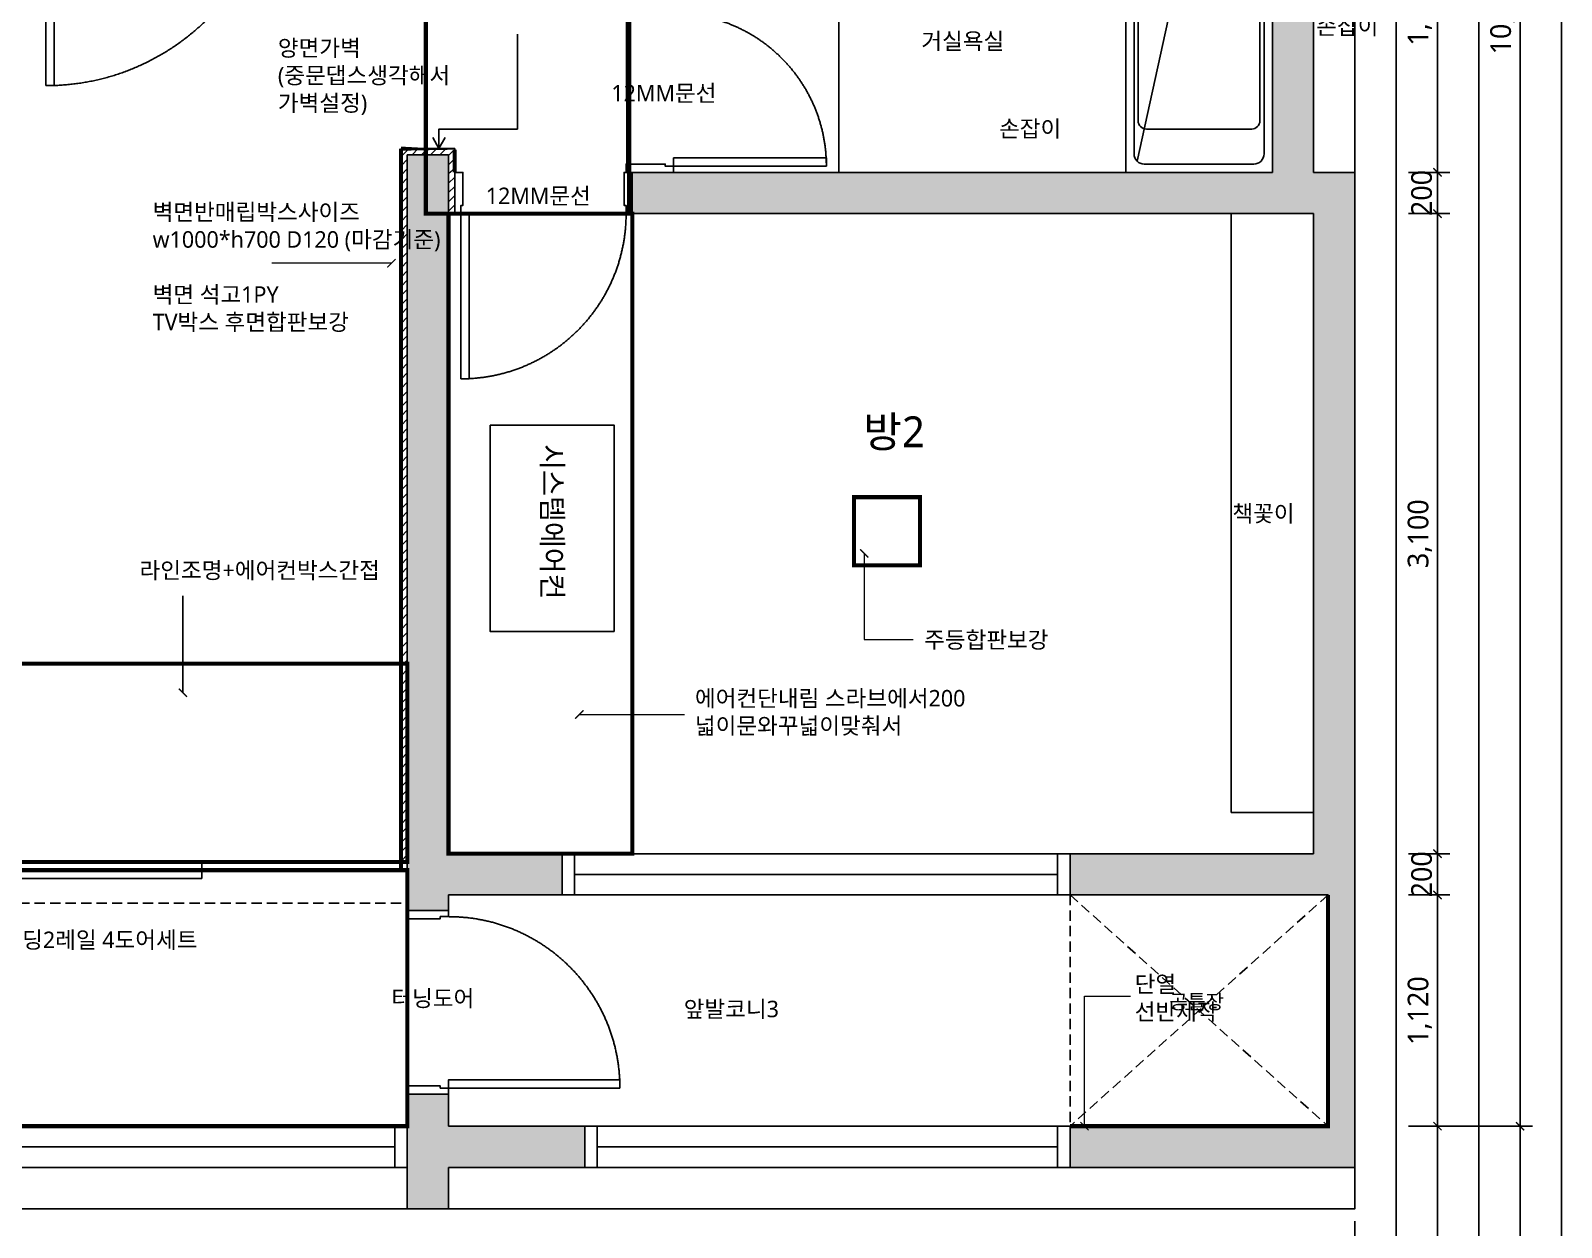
# Model space of a CAD drawing. Header units: millimetres. Extents: x 512 to 764439, y -71 to 559481.
# Drawn here: x 419102 to 426517, y 241340 to 247137 of the extents above; entities that cross this region are included whole.
import ezdxf

# ---------------------------------------------------------------- set-up
doc = ezdxf.new("R2010")
doc.units = ezdxf.units.MM
doc.header["$LTSCALE"] = 50
for name, pattern in [('CENTER2', [28.575000000000003, 19.05, -3.175, 3.175, -3.175]), ('HIDDEN', [0.375, 0.25, -0.125]), ('HIDDEN2', [0.1875, 0.125, -0.0625])]:
    doc.linetypes.add(name, pattern=pattern)
for name, color, linetype in [('#조명', 40, 'Continuous'), ('.', 8, 'Continuous'), ('DIM', 7, 'Continuous'), ('fur', 6, 'Continuous'), ('ha', 8, 'Continuous'), ('hid', 8, 'HIDDEN2'), ('red', 10, 'Continuous'), ('wall', 2, 'Continuous'), ('wall2', 3, 'Continuous'), ('win', 4, 'Continuous'), ('목공', 124, 'Continuous')]:
    doc.layers.add(name, color=color, linetype=linetype)
doc.layers.add('purge', color=190, linetype='Continuous', plot=False)
doc.layers.add('text', color=7, linetype='Continuous', lineweight=0)
doc.styles.add('N 맑은고딕', font='malgun.ttf')
doc.styles.add('맑은 고딕', font='malgun.ttf')
doc.dimstyles.new('DH IN40', dxfattribs={"dimscale": 40, "dimtxt": 2.5, "dimasz": 1, "dimexe": 1.5, "dimexo": 1.5, "dimtad": 1, "dimdec": 7, "dimlunit": 6, "dimtxsty": '맑은 고딕', "dimblk": 'ARCHTICK', "dimcen": 2.5, "dimclrd": 256, "dimclre": 256, "dimclrt": 256, "dimadec": 0, "dimazin": 0, "dimtfac": 1, "dimtdec": 7, "dimtix": 1, "dimtmove": 0, "dimatfit": 3, "dimldrblk": 'ARCHTICK', "dimfxl": 1, "dimtfillclr": 1, "dimlwd": -1, "dimlwe": -1, "dimarcsym": 0})

# ---------------------------------------------------------------- blocks, each defined once
blk = doc.blocks.new('_ArchTick')
at = {"color": 0, "linetype": 'ByBlock', "const_width": 0.15}
blk.add_lwpolyline([(-0.5, -0.5), (0.5, 0.5)], dxfattribs=at)
blk = doc.blocks.new('*D1305')
at = {"layer": 'Defpoints', "color": 0, "linetype": 'Continuous', "transparency": 16777216}
for p in [(425516.5943044015, 241430.3729582117), (411376.5943044015, 241230.3729582117), (425516.5943044015, 240630.3729582117)]:
    blk.add_point(p, dxfattribs=at)
at = {"layer": 'DIM', "transparency": 16777216}
for p, q in [((425516.5943044015, 241370.3729582117), (425516.5943044015, 240570.3729582117)), ((411376.5943044015, 241170.3729582117), (411376.5943044015, 240570.3729582117)), ((411376.5943044015, 240630.3729582117), (425516.5943044015, 240630.3729582117))]:
    blk.add_line(p, q, dxfattribs=at)
at = {"layer": 'DIM', "linetype": 'Continuous', "transparency": 16777216, "xscale": 40, "yscale": 40, "zscale": 40, "rotation": 180}
blk.add_blockref('_ArchTick', (411376.5943044015, 240630.3729582117), dxfattribs=at)
at = {"layer": 'DIM', "linetype": 'Continuous', "transparency": 16777216, "xscale": 40, "yscale": 40, "zscale": 40}
blk.add_blockref('_ArchTick', (425516.5943044015, 240630.3729582117), dxfattribs=at)
at = {"layer": 'DIM', "linetype": 'Continuous', "transparency": 16777216, "insert": (418446.5943044015, 240715.6990451682), "char_height": 100, "attachment_point": 5, "style": '맑은 고딕'}
blk.add_mtext('14,140', dxfattribs=at)
blk = doc.blocks.new('*D1241')
at = {"layer": 'Defpoints', "color": 0, "linetype": 'Continuous', "transparency": 16777216}
for p in [(425716.5943044017, 248010.3729582119), (425716.5943044017, 246450.3729582119), (425916.5943044035, 246450.3729582119)]:
    blk.add_point(p, dxfattribs=at)
at = {"layer": 'DIM', "transparency": 16777216}
for p, q in [((425776.5943044017, 248010.3729582119), (425976.5943044035, 248010.3729582119)), ((425916.5943044035, 248010.3729582119), (425916.5943044035, 246450.3729582119)), ((425776.5943044017, 246450.3729582119), (425976.5943044035, 246450.3729582119))]:
    blk.add_line(p, q, dxfattribs=at)
at = {"layer": 'DIM', "linetype": 'Continuous', "transparency": 16777216, "xscale": 40, "yscale": 40, "zscale": 40}
for p, rotation in [((425916.5943044035, 248010.3729582119), 90), ((425916.5943044035, 246450.3729582119), 270)]:
    blk.add_blockref('_ArchTick', p, dxfattribs=dict(at, rotation=rotation))
at = {"layer": 'DIM', "linetype": 'Continuous', "transparency": 16777216, "insert": (425831.2682174469, 247230.3729582118), "char_height": 100, "attachment_point": 5, "rotation": 90, "style": '맑은 고딕'}
blk.add_mtext('1,560', dxfattribs=at)
blk = doc.blocks.new('*D1242')
at = {"layer": 'Defpoints', "color": 0, "linetype": 'Continuous', "transparency": 16777216}
for p in [(425716.5943044017, 246450.3729582119), (425716.5943044017, 246250.3729582119), (425916.5943044037, 246250.3729582119)]:
    blk.add_point(p, dxfattribs=at)
at = {"layer": 'DIM', "transparency": 16777216}
for p, q in [((425776.5943044017, 246450.3729582119), (425976.5943044037, 246450.3729582119)), ((425916.5943044037, 246450.3729582119), (425916.5943044037, 246490.3729582119)), ((425916.5943044037, 246450.3729582119), (425916.5943044037, 246250.3729582119)), ((425776.5943044017, 246250.3729582119), (425976.5943044037, 246250.3729582119)), ((425916.5943044037, 246250.3729582119), (425916.5943044037, 246210.3729582119))]:
    blk.add_line(p, q, dxfattribs=at)
at = {"layer": 'DIM', "linetype": 'Continuous', "transparency": 16777216, "xscale": 40, "yscale": 40, "zscale": 40}
for p, rotation in [((425916.5943044037, 246450.3729582119), 270), ((425916.5943044037, 246250.3729582119), 90)]:
    blk.add_blockref('_ArchTick', p, dxfattribs=dict(at, rotation=rotation))
at = {"layer": 'DIM', "linetype": 'Continuous', "transparency": 16777216, "insert": (425839.9299022297, 246350.3729582118), "char_height": 100, "attachment_point": 5, "rotation": 90, "style": '맑은 고딕'}
blk.add_mtext('200', dxfattribs=at)
blk = doc.blocks.new('*D1243')
at = {"layer": 'Defpoints', "color": 0, "linetype": 'Continuous', "transparency": 16777216}
for p in [(425716.5943044017, 246250.3729582119), (425716.5943044017, 243150.3729582119), (425916.5943044039, 243150.3729582119)]:
    blk.add_point(p, dxfattribs=at)
at = {"layer": 'DIM', "transparency": 16777216}
for p, q in [((425776.5943044017, 246250.3729582119), (425976.5943044039, 246250.3729582119)), ((425916.5943044039, 246250.3729582119), (425916.5943044039, 243150.3729582119)), ((425776.5943044017, 243150.3729582119), (425976.5943044039, 243150.3729582119))]:
    blk.add_line(p, q, dxfattribs=at)
at = {"layer": 'DIM', "linetype": 'Continuous', "transparency": 16777216, "xscale": 40, "yscale": 40, "zscale": 40}
for p, rotation in [((425916.5943044039, 246250.3729582119), 90), ((425916.5943044039, 243150.3729582119), 270)]:
    blk.add_blockref('_ArchTick', p, dxfattribs=dict(at, rotation=rotation))
at = {"layer": 'DIM', "linetype": 'Continuous', "transparency": 16777216, "insert": (425831.2682174473, 244700.3729582118), "char_height": 100, "attachment_point": 5, "rotation": 90, "style": '맑은 고딕'}
blk.add_mtext('3,100', dxfattribs=at)
blk = doc.blocks.new('*D1244')
at = {"layer": 'Defpoints', "color": 0, "linetype": 'Continuous', "transparency": 16777216}
for p in [(425716.5943044017, 243150.3729582119), (425716.5943044017, 242950.3729582118), (425916.5943044042, 242950.3729582118)]:
    blk.add_point(p, dxfattribs=at)
at = {"layer": 'DIM', "transparency": 16777216}
for p, q in [((425916.5943044042, 243150.3729582119), (425916.5943044042, 243190.3729582119)), ((425776.5943044017, 243150.3729582119), (425976.5943044042, 243150.3729582119)), ((425916.5943044042, 243150.3729582119), (425916.5943044042, 242950.3729582118)), ((425776.5943044017, 242950.3729582118), (425976.5943044042, 242950.3729582118)), ((425916.5943044042, 242950.3729582118), (425916.5943044042, 242910.3729582118))]:
    blk.add_line(p, q, dxfattribs=at)
at = {"layer": 'DIM', "linetype": 'Continuous', "transparency": 16777216, "xscale": 40, "yscale": 40, "zscale": 40}
for p, rotation in [((425916.5943044042, 243150.3729582119), 270), ((425916.5943044042, 242950.3729582118), 90)]:
    blk.add_blockref('_ArchTick', p, dxfattribs=dict(at, rotation=rotation))
at = {"layer": 'DIM', "linetype": 'Continuous', "transparency": 16777216, "insert": (425839.9299022302, 243050.3729582117), "char_height": 100, "attachment_point": 5, "rotation": 90, "style": '맑은 고딕'}
blk.add_mtext('200', dxfattribs=at)
blk = doc.blocks.new('*D1245')
at = {"layer": 'Defpoints', "color": 0, "linetype": 'Continuous', "transparency": 16777216}
for p in [(425716.5943044017, 242950.3729582118), (425716.5943044017, 241830.3729582118), (425916.5943044044, 241830.3729582118)]:
    blk.add_point(p, dxfattribs=at)
at = {"layer": 'DIM', "transparency": 16777216}
for p, q in [((425776.5943044017, 242950.3729582118), (425976.5943044044, 242950.3729582118)), ((425916.5943044044, 242950.3729582118), (425916.5943044044, 241830.3729582118)), ((425776.5943044017, 241830.3729582118), (425976.5943044044, 241830.3729582118))]:
    blk.add_line(p, q, dxfattribs=at)
at = {"layer": 'DIM', "linetype": 'Continuous', "transparency": 16777216, "xscale": 40, "yscale": 40, "zscale": 40}
for p, rotation in [((425916.5943044044, 242950.3729582118), 90), ((425916.5943044044, 241830.3729582118), 270)]:
    blk.add_blockref('_ArchTick', p, dxfattribs=dict(at, rotation=rotation))
at = {"layer": 'DIM', "linetype": 'Continuous', "transparency": 16777216, "insert": (425831.2682174478, 242390.3729582116), "char_height": 100, "attachment_point": 5, "rotation": 90, "style": '맑은 고딕'}
blk.add_mtext('1,120', dxfattribs=at)
blk = doc.blocks.new('*D1248')
at = {"layer": 'Defpoints', "color": 0, "linetype": 'Continuous', "transparency": 16777216}
for p in [(425916.5943044017, 252620.3729582118), (425916.5943044017, 241830.3729582119), (426316.594304402, 241830.3729582119)]:
    blk.add_point(p, dxfattribs=at)
at = {"layer": 'DIM', "transparency": 16777216}
for p, q in [((425976.5943044017, 252620.3729582118), (426376.594304402, 252620.3729582118)), ((426316.594304402, 252620.3729582118), (426316.594304402, 241830.3729582119)), ((425976.5943044017, 241830.3729582119), (426376.594304402, 241830.3729582119))]:
    blk.add_line(p, q, dxfattribs=at)
at = {"layer": 'DIM', "linetype": 'Continuous', "transparency": 16777216, "xscale": 40, "yscale": 40, "zscale": 40}
for p, rotation in [((426316.594304402, 252620.3729582118), 90), ((426316.594304402, 241830.3729582119), 270)]:
    blk.add_blockref('_ArchTick', p, dxfattribs=dict(at, rotation=rotation))
at = {"layer": 'DIM', "linetype": 'Continuous', "transparency": 16777216, "insert": (426231.2682174454, 247225.3729582117), "char_height": 100, "attachment_point": 5, "rotation": 90, "style": '맑은 고딕'}
blk.add_mtext('10,790', dxfattribs=at)

msp = doc.modelspace()

# ---------------------------------------------------------------- hatches: boundary and pattern name
at = {"layer": 'ha', "linetype": 'Continuous', "true_color": 0x939598}
h = msp.add_hatch(color=252, dxfattribs=at)
h.dxf.hatch_style = 1
h.paths.add_polyline_path([(419116.5943044015, 252820.3729582118), (419116.5943044015, 253150.3729582118), (418886.5943044015, 253150.3729582117), (418886.5943044015, 248010.3729582118), (419116.5943044015, 248010.3729582118)])
h.paths.add_polyline_path([(417966.5943044014, 251650.3729582118), (416626.5943044014, 251650.3729582118), (416626.5943044014, 251450.3729582118), (417966.5943044015, 251450.3729582118)])
h.paths.add_polyline_path([(415726.5943044014, 251650.3729582118), (414716.5943044014, 251650.3729582118), (414716.5943044015, 250620.3729582118), (413386.5943044015, 250620.3729582118), (413386.5943044015, 252950.3729582118), (414586.5943044015, 252950.3729582118), (414586.5943044015, 253150.3729582117), (413186.5943044015, 253150.3729582117), (413186.5943044015, 249840.3729582118), (412086.5943044015, 249840.3729582118), (412086.5943044015, 248460.3729582118), (412286.5943044015, 248460.3729582118), (412286.5943044015, 249640.3729582118), (414746.5943044015, 249640.3729582118), (414746.5943044015, 248320.3729582118), (414516.5943044015, 248320.3729582118), (414516.5943044015, 248140.3729582118), (414776.5943044015, 248140.3729582118), (415616.5943044014, 248140.3729582118), (415616.5943044014, 248320.3729582118), (414916.5943044015, 248320.3729582118), (414916.5943044014, 251450.3729582118), (415726.5943044014, 251450.3729582118)])
h.paths.add_polyline_path([(414516.5943044015, 250420.3729582118), (414516.5943044015, 249840.3729582118), (413386.5943044015, 249840.3729582118), (413386.5943044015, 250420.3729582118)], flags=16)
h.paths.add_polyline_path([(414716.5943044015, 246860.3729582118), (414716.5943044015, 247220.3729582118), (414516.5943044015, 247220.3729582118), (414516.5943044015, 246860.3729582118), (413536.5943044015, 246860.3729582118), (413536.5943044015, 246660.3729582118), (414716.5943044015, 246660.3729582118)])
h.paths.add_polyline_path([(412636.5943044015, 246860.3729582118), (412286.5943044015, 246860.3729582118), (412286.5943044015, 247900.3729582118), (412086.5943044015, 247900.3729582118), (412086.5943044015, 246860.3729582118), (411176.5943044015, 246860.3729582118), (411176.5943044015, 241430.3729582117), (413566.5943044015, 241430.3729582117), (413566.5943044015, 242490.3729582118), (413146.5943044014, 242490.3729582117), (413146.5943044014, 243010.3729582118), (413646.5943044015, 243010.3729582118), (413646.5943044015, 243210.3729582118), (412926.5943044015, 243210.3729582118), (412926.5943044015, 243010.3729582117), (412926.5943044015, 241630.3729582117), (411376.5943044015, 241630.3729582117), (411376.5943044015, 243010.3729582118), (412146.5943044015, 243010.3729582118), (412146.5943044015, 243210.3729582118), (411496.5943044015, 243210.3729582118), (411496.5943044015, 246660.3729582118), (412286.5943044015, 246660.3729582118), (412636.5943044015, 246660.3729582118)])
h.paths.add_polyline_path([(415946.5943044015, 246860.3729582118), (415716.5943044015, 246860.3729582118), (415716.5943044015, 242910.3729582118), (415946.5943044015, 242910.3729582117)])
h.paths.add_polyline_path([(415946.5943044014, 241960.3729582117), (415746.5943044015, 241960.3729582117), (415746.5943044015, 241870.3729582117), (415076.5943044015, 241870.3729582117), (415076.5943044015, 241670.3729582117), (415746.5943044015, 241670.3729582117), (415746.5943044015, 241430.3729582117), (415946.5943044015, 241430.3729582117)])
h.paths.add_polyline_path([(421126.5943044015, 246535.3729582118), (420926.5943044015, 246535.3729582118), (420926.5943044015, 242875.3729582117), (421126.5943044015, 242875.3729582117), (421126.5943044015, 242950.3729582117), (421676.5943044015, 242950.3729582117), (421676.5943044015, 243150.3729582118), (421126.5943044015, 243150.3729582118)])
h.paths.add_polyline_path([(421786.5943044015, 241830.3729582117), (421126.5943044015, 241830.3729582117), (421126.5943044015, 241985.3729582117), (420926.5943044015, 241985.3729582117), (420926.5943044015, 241430.3729582117), (421126.5943044015, 241430.3729582117), (421126.5943044015, 241630.3729582117), (421786.5943044015, 241630.3729582117)])
h.paths.add_polyline_path([(425516.5943044015, 246450.3729582118), (425316.5943044015, 246450.3729582118), (425316.5943044015, 248210.3729582118), (424096.5943044015, 248210.3729582118), (424096.5943044014, 251230.3729582117), (422596.5943044015, 251230.3729582118), (422596.5943044015, 251030.3729582117), (423896.5943044014, 251030.3729582117), (423896.5943044015, 248210.3729582118), (422016.5943044014, 248210.3729582118), (422016.5943044015, 248010.3729582118), (422016.5943044015, 247250.3729582118), (422216.5943044015, 247250.3729582118), (422216.5943044015, 248010.3729582118), (425116.5943044015, 248010.3729582118), (425116.5943044015, 246450.3729582118), (424406.5943044015, 246450.3729582118), (422216.5943044015, 246450.3729582118), (422016.5943044015, 246450.3729582118), (422016.5943044015, 246250.3729582118), (425316.5943044015, 246250.3729582118), (425316.5943044015, 243150.3729582118), (424136.5943044015, 243150.3729582118), (424136.5943044015, 242950.3729582117), (425386.5943044015, 242950.3729582117), (425386.5943044015, 241830.3729582117), (424136.5943044015, 241830.3729582117), (424136.5943044015, 241630.3729582117), (425516.5943044015, 241630.3729582117)])
h.paths.add_polyline_path([(421116.5943044014, 251030.3729582117), (421246.5943044015, 251030.3729582117), (421246.5943044015, 251230.3729582118), (420566.5943044015, 251230.3729582118), (420566.5943044015, 251030.3729582117), (420916.5943044014, 251030.3729582118), (420916.5943044015, 248010.3729582118), (421116.5943044015, 248010.3729582118)])
h.paths.add_polyline_path([(422796.5943044015, 252820.3729582118), (422596.5943044015, 252820.3729582117), (422596.5943044015, 252230.3729582118), (422796.5943044015, 252230.3729582118)])

# ---------------------------------------------------------------- linework, layer by layer
at = {"layer": '#조명', "color": 2, "linetype": 'HIDDEN', "ltscale": 20, "true_color": 0xf1eb1f}
msp.add_line((415946.5943044015, 244070.3729582118), (420926.5943044015, 244070.3729582118), dxfattribs=at)
msp.add_line((415946.5943044015, 244070.3729582118), (420926.5943044015, 244070.3729582118), dxfattribs=at)
at = {"layer": '#조명', "color": 32, "linetype": 'HIDDEN', "ltscale": 20, "true_color": 0xcd6928, "const_width": 20}
for points in [[(421016.5943044015, 247980.3729582118), (422001.5943044014, 247980.3729582118), (422001.5943044014, 246250.3729582118), (421016.5943044015, 246250.3729582118)], [(422016.5943044015, 243150.3729582117), (421126.5943044018, 243150.3729582117), (421126.5943044018, 246250.3729582118), (422016.5943044015, 246250.3729582118)], [(423090, 244877.1557971014), (423410, 244877.1557971014), (423410, 244547.1557971014), (423090, 244547.1557971014)], [(415976.5943044015, 244070.3729582118), (420926.5943044014, 244070.3729582118), (420926.5943044014, 243110.3729582118), (415976.5943044015, 243110.3729582118)], [(415946.5943044014, 241830.3729582117), (420926.5943044015, 241830.3729582117), (420926.5943044015, 243070.3729582118), (415946.5943044014, 243070.3729582118)]]:
    msp.add_lwpolyline(points, close=True, dxfattribs=at)
at = {"layer": '#조명', "color": 5, "linetype": 'HIDDEN', "ltscale": 20, "const_width": 20}
for points in [[(421990.9457962806, 247980.3729582119), (421996.5943044014, 246450.3729582118)], [(420896.5943044015, 246565.3729582118), (421156.5943044014, 246565.3729582121), (421156.5943044016, 246450.3729582118)]]:
    msp.add_lwpolyline(points, dxfattribs=at)
at = {"layer": '#조명', "color": 242, "linetype": 'HIDDEN', "ltscale": 20, "true_color": 0xcd2027, "const_width": 20}
for points in [[(420896.5943044014, 246565.3729582118), (420896.5943044014, 243070.3729582118)], [(425386.5943044014, 242950.3729582117), (425386.5943044015, 241830.3729582117), (424136.5943044015, 241830.3729582117)]]:
    msp.add_lwpolyline(points, dxfattribs=at)
at = {"layer": '.', "color": 252, "linetype": 'Continuous', "true_color": 0x939598, "transparency": 33554559}
for p, q in [((420896.5943044015, 246526.81122149), (420935.1560411233, 246565.3729582118)), ((420896.5943044015, 246526.81122149), (420935.1560411233, 246565.3729582118)), ((420950.0573217287, 246535.3729582118), (420980.0573217287, 246565.3729582118)), ((420950.0573217287, 246535.3729582118), (420980.0573217287, 246565.3729582118)), ((420994.958602334, 246535.3729582118), (421024.958602334, 246565.3729582118)), ((420994.958602334, 246535.3729582118), (421024.958602334, 246565.3729582118)), ((421039.8598829394, 246535.3729582118), (421069.8598829394, 246565.3729582118)), ((421039.8598829394, 246535.3729582118), (421069.8598829393, 246565.3729582118)), ((421084.7611635447, 246535.3729582118), (421114.7611635447, 246565.3729582118)), ((421084.7611635447, 246535.3729582118), (421114.7611635447, 246565.3729582118)), ((421126.5943044015, 246532.3048184633), (421156.5943044015, 246562.3048184632)), ((421126.5943044015, 246532.3048184633), (421156.5943044015, 246562.3048184632)), ((420896.5943044015, 246481.9099408846), (420926.5943044015, 246511.9099408847)), ((420896.5943044015, 246481.9099408846), (420926.5943044015, 246511.9099408847)), ((420896.5943044015, 246437.0086602793), (420926.5943044015, 246467.0086602793)), ((420896.5943044015, 246437.0086602793), (420926.5943044015, 246467.0086602793)), ((421126.5943044015, 246487.403537858), (421156.5943044015, 246517.403537858)), ((421126.5943044015, 246487.403537858), (421156.5943044015, 246517.403537858)), ((421126.5943044015, 246442.5022572526), (421156.5943044017, 246472.5022572527)), ((421134.4650053608, 246450.3729582118), (421156.5943044015, 246472.5022572526)), ((420896.5943044015, 246392.1073796739), (420926.5943044015, 246422.107379674)), ((420896.5943044015, 246392.1073796739), (420926.5943044015, 246422.107379674)), ((420896.5943044015, 246347.2060990686), (420926.5943044015, 246377.2060990686)), ((420896.5943044015, 246347.2060990686), (420926.5943044015, 246377.2060990686)), ((421126.5943044015, 246397.6009766473), (421156.5943044017, 246427.6009766474)), ((421126.5943044015, 246352.6996960418), (421156.5943044017, 246382.6996960421)), ((420896.5943044015, 246302.3048184632), (420926.5943044015, 246332.3048184633)), ((420896.5943044015, 246302.3048184632), (420926.5943044015, 246332.3048184633)), ((421126.5943044015, 246307.7984154365), (421156.5943044017, 246337.7984154367)), ((420896.5943044015, 246257.4035378579), (420926.5943044015, 246287.403537858)), ((420896.5943044015, 246257.4035378579), (420926.5943044015, 246287.403537858)), ((420896.5943044015, 246212.5022572525), (420926.5943044015, 246242.5022572526)), ((420896.5943044015, 246212.5022572525), (420926.5943044015, 246242.5022572526)), ((421126.5943044016, 246262.8971348313), (421156.5943044018, 246292.8971348315)), ((420896.5943044015, 246167.6009766472), (420926.5943044015, 246197.6009766473)), ((420896.5943044015, 246167.6009766472), (420926.5943044015, 246197.6009766473)), ((420896.5943044015, 246122.6996960418), (420926.5943044015, 246152.6996960419)), ((420896.5943044015, 246122.6996960418), (420926.5943044015, 246152.6996960419)), ((420896.5943044015, 246077.7984154365), (420926.5943044015, 246107.7984154366)), ((420896.5943044015, 246077.7984154365), (420926.5943044015, 246107.7984154366)), ((420896.5943044015, 246032.8971348311), (420926.5943044015, 246062.8971348312)), ((420896.5943044015, 246032.8971348311), (420926.5943044015, 246062.8971348312)), ((420896.5943044015, 245987.9958542258), (420926.5943044015, 246017.9958542258)), ((420896.5943044015, 245987.9958542258), (420926.5943044015, 246017.9958542258)), ((420896.5943044015, 245943.0945736204), (420926.5943044015, 245973.0945736204)), ((420896.5943044015, 245943.0945736204), (420926.5943044015, 245973.0945736204)), ((420896.5943044015, 245898.1932930151), (420926.5943044016, 245928.1932930152)), ((420896.5943044015, 245898.1932930151), (420926.5943044016, 245928.1932930152)), ((420896.5943044015, 245853.2920124098), (420926.5943044016, 245883.2920124099)), ((420896.5943044015, 245853.2920124098), (420926.5943044016, 245883.2920124099)), ((420896.5943044015, 245808.3907318044), (420926.5943044015, 245838.3907318045)), ((420896.5943044015, 245808.3907318044), (420926.5943044015, 245838.3907318045)), ((420896.5943044015, 245763.4894511991), (420926.5943044015, 245793.4894511991)), ((420896.5943044015, 245763.4894511991), (420926.5943044015, 245793.4894511991)), ((420896.5943044015, 245718.5881705938), (420926.5943044015, 245748.5881705938)), ((420896.5943044015, 245718.5881705938), (420926.5943044015, 245748.5881705938)), ((420896.5943044015, 245673.6868899884), (420926.5943044015, 245703.6868899885)), ((420896.5943044015, 245673.6868899884), (420926.5943044015, 245703.6868899885)), ((420896.5943044015, 245628.7856093831), (420926.5943044015, 245658.7856093831)), ((420896.5943044015, 245628.7856093831), (420926.5943044015, 245658.7856093831)), ((420896.5943044015, 245583.8843287777), (420926.5943044015, 245613.8843287778)), ((420896.5943044015, 245583.8843287777), (420926.5943044015, 245613.8843287778)), ((420896.5943044015, 245538.9830481724), (420926.5943044015, 245568.9830481724)), ((420896.5943044015, 245538.9830481724), (420926.5943044015, 245568.9830481724)), ((420896.5943044015, 245494.081767567), (420926.5943044015, 245524.0817675671)), ((420896.5943044015, 245494.081767567), (420926.5943044015, 245524.0817675671)), ((420896.5943044015, 245449.1804869617), (420926.5943044015, 245479.1804869617)), ((420896.5943044015, 245449.1804869617), (420926.5943044015, 245479.1804869617)), ((420896.5943044015, 245404.2792063563), (420926.5943044015, 245434.2792063564)), ((420896.5943044015, 245404.2792063563), (420926.5943044015, 245434.2792063564)), ((420896.5943044015, 245359.377925751), (420926.5943044015, 245389.377925751)), ((420896.5943044015, 245359.377925751), (420926.5943044015, 245389.377925751)), ((420896.5943044015, 245314.4766451456), (420926.5943044015, 245344.4766451457)), ((420896.5943044015, 245314.4766451456), (420926.5943044015, 245344.4766451457)), ((420896.5943044015, 245269.5753645403), (420926.5943044015, 245299.5753645403)), ((420896.5943044015, 245269.5753645403), (420926.5943044015, 245299.5753645403)), ((420896.5943044015, 245224.6740839349), (420926.5943044015, 245254.674083935)), ((420896.5943044015, 245224.6740839349), (420926.5943044015, 245254.674083935)), ((420896.5943044015, 245179.7728033296), (420926.5943044015, 245209.7728033297)), ((420896.5943044015, 245179.7728033296), (420926.5943044015, 245209.7728033297)), ((420896.5943044015, 245134.8715227243), (420926.5943044015, 245164.8715227243)), ((420896.5943044015, 245134.8715227243), (420926.5943044015, 245164.8715227243)), ((420896.5943044015, 245089.9702421189), (420926.5943044015, 245119.970242119)), ((420896.5943044015, 245089.9702421189), (420926.5943044015, 245119.970242119)), ((420896.5943044015, 245045.0689615135), (420926.5943044015, 245075.0689615136)), ((420896.5943044015, 245045.0689615135), (420926.5943044015, 245075.0689615136)), ((420896.5943044015, 245000.1676809082), (420926.5943044015, 245030.1676809083)), ((420896.5943044015, 245000.1676809082), (420926.5943044015, 245030.1676809083)), ((420896.5943044015, 244955.2664003028), (420926.5943044015, 244985.2664003029)), ((420896.5943044015, 244955.2664003028), (420926.5943044015, 244985.2664003029)), ((420896.5943044015, 244910.3651196975), (420926.5943044015, 244940.3651196975)), ((420896.5943044015, 244910.3651196975), (420926.5943044015, 244940.3651196975)), ((420896.5943044015, 244865.4638390921), (420926.5943044016, 244895.4638390923)), ((420896.5943044015, 244865.4638390921), (420926.5943044016, 244895.4638390923)), ((420896.5943044015, 244820.5625584868), (420926.5943044016, 244850.5625584869)), ((420896.5943044015, 244820.5625584868), (420926.5943044016, 244850.5625584869)), ((420896.5943044015, 244775.6612778815), (420926.5943044016, 244805.6612778816)), ((420896.5943044015, 244775.6612778815), (420926.5943044016, 244805.6612778816)), ((420896.5943044015, 244730.7599972761), (420926.5943044015, 244760.7599972762)), ((420896.5943044015, 244730.7599972761), (420926.5943044015, 244760.7599972762)), ((420896.5943044015, 244685.8587166708), (420926.5943044015, 244715.8587166708)), ((420896.5943044015, 244685.8587166708), (420926.5943044015, 244715.8587166708)), ((420896.5943044015, 244640.9574360655), (420926.5943044015, 244670.9574360655)), ((420896.5943044015, 244640.9574360655), (420926.5943044015, 244670.9574360655)), ((420896.5943044015, 244596.0561554601), (420926.5943044015, 244626.0561554602)), ((420896.5943044015, 244596.0561554601), (420926.5943044015, 244626.0561554602)), ((420896.5943044015, 244551.1548748548), (420926.5943044015, 244581.1548748548)), ((420896.5943044015, 244551.1548748548), (420926.5943044015, 244581.1548748548)), ((420896.5943044015, 244506.2535942494), (420926.5943044015, 244536.2535942495)), ((420896.5943044015, 244506.2535942494), (420926.5943044015, 244536.2535942495)), ((420896.5943044015, 244461.3523136441), (420926.5943044015, 244491.3523136441)), ((420896.5943044015, 244461.3523136441), (420926.5943044015, 244491.3523136441)), ((420896.5943044015, 244416.4510330387), (420926.5943044015, 244446.4510330388)), ((420896.5943044015, 244416.4510330387), (420926.5943044015, 244446.4510330388)), ((420896.5943044015, 244371.5497524334), (420926.5943044015, 244401.5497524334)), ((420896.5943044015, 244371.5497524334), (420926.5943044015, 244401.5497524334)), ((420896.5943044015, 244326.648471828), (420926.5943044015, 244356.6484718281)), ((420896.5943044015, 244326.648471828), (420926.5943044015, 244356.6484718281)), ((420896.5943044015, 244281.7471912227), (420926.5943044015, 244311.7471912227)), ((420896.5943044015, 244281.7471912227), (420926.5943044015, 244311.7471912227)), ((420896.5943044015, 244236.8459106173), (420926.5943044015, 244266.8459106174)), ((420896.5943044015, 244236.8459106173), (420926.5943044015, 244266.8459106174)), ((420896.5943044015, 244191.944630012), (420926.5943044015, 244221.944630012)), ((420896.5943044015, 244191.944630012), (420926.5943044015, 244221.944630012)), ((420896.5943044015, 244147.0433494066), (420926.5943044015, 244177.0433494067)), ((420896.5943044015, 244147.0433494066), (420926.5943044015, 244177.0433494067)), ((420896.5943044015, 244102.1420688013), (420926.5943044015, 244132.1420688014)), ((420896.5943044015, 244102.1420688013), (420926.5943044015, 244132.1420688014)), ((420896.5943044015, 244057.240788196), (420926.5943044015, 244087.240788196)), ((420896.5943044015, 244057.240788196), (420926.5943044015, 244087.240788196)), ((420896.5943044015, 244012.3395075906), (420926.5943044015, 244042.3395075907)), ((420896.5943044015, 244012.3395075906), (420926.5943044015, 244042.3395075907)), ((420896.5943044015, 243967.4382269853), (420926.5943044015, 243997.4382269853)), ((420896.5943044015, 243967.4382269853), (420926.5943044015, 243997.4382269853)), ((420896.5943044015, 243922.5369463799), (420926.5943044015, 243952.53694638)), ((420896.5943044015, 243922.5369463799), (420926.5943044015, 243952.53694638)), ((420896.5943044015, 243877.6356657745), (420926.5943044015, 243907.6356657746)), ((420896.5943044015, 243877.6356657745), (420926.5943044015, 243907.6356657746)), ((420896.5943044015, 243832.7343851692), (420926.5943044015, 243862.7343851693)), ((420896.5943044015, 243832.7343851692), (420926.5943044015, 243862.7343851693)), ((420896.5943044015, 243787.8331045638), (420926.5943044016, 243817.833104564)), ((420896.5943044015, 243787.8331045638), (420926.5943044016, 243817.833104564)), ((420896.5943044015, 243742.9318239585), (420926.5943044016, 243772.9318239586)), ((420896.5943044015, 243742.9318239585), (420926.5943044016, 243772.9318239586)), ((420896.5943044015, 243698.0305433532), (420926.5943044016, 243728.0305433533)), ((420896.5943044015, 243698.0305433532), (420926.5943044016, 243728.0305433533)), ((420896.5943044015, 243653.1292627478), (420926.5943044015, 243683.1292627479)), ((420896.5943044015, 243653.1292627478), (420926.5943044015, 243683.1292627479)), ((420896.5943044015, 243608.2279821425), (420926.5943044015, 243638.2279821425)), ((420896.5943044015, 243608.2279821425), (420926.5943044015, 243638.2279821425)), ((420896.5943044015, 243563.3267015372), (420926.5943044015, 243593.3267015372)), ((420896.5943044015, 243563.3267015372), (420926.5943044015, 243593.3267015372)), ((420896.5943044015, 243518.4254209318), (420926.5943044015, 243548.4254209319)), ((420896.5943044015, 243518.4254209318), (420926.5943044015, 243548.4254209319)), ((420896.5943044015, 243473.5241403265), (420926.5943044015, 243503.5241403265)), ((420896.5943044015, 243473.5241403265), (420926.5943044015, 243503.5241403265)), ((420896.5943044015, 243428.6228597211), (420926.5943044015, 243458.6228597212)), ((420896.5943044015, 243428.6228597211), (420926.5943044015, 243458.6228597212)), ((420896.5943044015, 243383.7215791158), (420926.5943044015, 243413.7215791158)), ((420896.5943044015, 243383.7215791158), (420926.5943044015, 243413.7215791158)), ((420896.5943044015, 243338.8202985104), (420926.5943044015, 243368.8202985104)), ((420896.5943044015, 243338.8202985104), (420926.5943044015, 243368.8202985104)), ((420896.5943044015, 243293.9190179051), (420926.5943044015, 243323.9190179051)), ((420896.5943044015, 243293.9190179051), (420926.5943044015, 243323.9190179051)), ((420896.5943044015, 243249.0177372997), (420926.5943044015, 243279.0177372998)), ((420896.5943044015, 243249.0177372997), (420926.5943044015, 243279.0177372998)), ((420896.5943044015, 243204.1164566944), (420926.5943044015, 243234.1164566944)), ((420896.5943044015, 243204.1164566944), (420926.5943044015, 243234.1164566944)), ((420896.5943044015, 243159.215176089), (420926.5943044015, 243189.2151760891)), ((420896.5943044015, 243159.215176089), (420926.5943044015, 243189.2151760891)), ((420896.5943044015, 243114.3138954837), (420926.5943044015, 243144.3138954837)), ((420896.5943044015, 243114.3138954837), (420926.5943044015, 243144.3138954837))]:
    msp.add_line(p, q, dxfattribs=at)
at = {"color": 252, "true_color": 0x939598}
msp.add_line((424741.5943044015, 247780.3729582118), (424461.2389653422, 246505.0176191524), dxfattribs=at)
msp.add_line((424741.5943044015, 247780.3729582118), (424461.2389653422, 246505.0176191524), dxfattribs=at)
msp.add_lwpolyline([(425116.5943044015, 246450.3729582118), (425116.5943044015, 248010.3729582118), (424406.5943044015, 248010.3729582118), (424406.5943044015, 246450.3729582118)], close=True, dxfattribs=at)
msp.add_lwpolyline([(425116.5943044015, 246450.3729582118), (425116.5943044015, 248010.3729582118), (424406.5943044015, 248010.3729582118), (424406.5943044015, 246450.3729582118)], close=True, dxfattribs=at)
for points in [[(424741.5943044015, 247970.3729582274), (424496.5943044015, 247970.3729582274, 0.414213562373095), (424446.5943044015, 247920.3729582274), (424446.5943044015, 246540.3729582118, 0.4142135623730879), (424496.5943044015, 246490.3729582118), (425026.5943044015, 246490.3729582118, 0.4142135623730967), (425076.5943044015, 246540.3729582118), (425076.5943044015, 247920.3729582274, 0.5239433179324826), (425051.5943044015, 247970.3729582274), (424741.5943044015, 247970.3729582274)], [(424741.5943044015, 247970.3729582274), (424496.5943044015, 247970.3729582274, 0.414213562373095), (424446.5943044015, 247920.3729582274), (424446.5943044015, 246540.3729582118, 0.4142135623730879), (424496.5943044015, 246490.3729582118), (425026.5943044015, 246490.3729582118, 0.4142135623730967), (425076.5943044015, 246540.3729582118), (425076.5943044015, 247920.3729582274, 0.5239433179324826), (425051.5943044015, 247970.3729582274), (424741.5943044015, 247970.3729582274)], [(424741.5943044015, 247950.3729582274), (424506.5943044015, 247950.3729582274, 0.4142135623730945), (424466.5943044015, 247910.3729582274), (424466.5943044015, 246700.3729582118, 0.4142135623730833), (424506.5943044015, 246660.3729582118), (425016.5943044015, 246660.3729582118, 0.4142135623731052), (425056.5943044015, 246700.3729582118), (425056.5943044015, 247910.3729582273, 0.548488933374303), (425041.5943044015, 247950.3729582273)], [(424741.5943044015, 247950.3729582274), (424506.5943044015, 247950.3729582274, 0.4142135623730945), (424466.5943044015, 247910.3729582274), (424466.5943044015, 246700.3729582118, 0.4142135623730833), (424506.5943044015, 246660.3729582118), (425016.5943044015, 246660.3729582118, 0.4142135623731052), (425056.5943044015, 246700.3729582118), (425056.5943044015, 247910.3729582273, 0.548488933374303), (425041.5943044015, 247950.3729582273)]]:
    msp.add_lwpolyline(points, format="xyb", close=True, dxfattribs=at)
at = {"layer": 'fur', "color": 252, "linetype": 'Continuous', "true_color": 0x939598}
for p, q in [((424916.5943044015, 246250.3729582118), (425316.5943044015, 246250.3729582118)), ((424916.5943044015, 243350.3729582118), (424916.5943044015, 246250.3729582118)), ((425316.5943044015, 246250.3729582118), (425316.5943044015, 243350.3729582118)), ((425316.5943044015, 243350.3729582118), (424916.5943044015, 243350.3729582118))]:
    msp.add_line(p, q, dxfattribs=at)
at = {"layer": 'hid', "color": 252, "linetype": 'ByBlock', "true_color": 0x939598}
msp.add_line((423016.5943044015, 248010.3729582118), (423016.5943044015, 246450.3729582118), dxfattribs=at)
at = {"layer": 'hid', "color": 252, "ltscale": 20, "true_color": 0x939598}
msp.add_line((422016.5943044015, 246310.3729582118), (422016.5943044015, 243210.3729582117), dxfattribs=at)
msp.add_line((422016.5943044015, 246310.3729582118), (422016.5943044015, 243210.3729582117), dxfattribs=at)
at = {"layer": 'hid', "color": 252, "linetype": 'Continuous', "true_color": 0x939598}
for p, q in [((420926.5943044015, 243070.3729582118), (416946.5943044015, 243070.3729582118)), ((419931.5943044015, 243110.3729582118), (420926.5943044015, 243110.3729582118)), ((419931.5943044015, 243070.3729582118), (419931.5943044015, 243110.3729582118)), ((420926.5943044015, 243110.3729582118), (420926.5943044015, 243070.3729582118)), ((420926.5943044015, 243070.3729582118), (420926.5943044015, 243110.3729582118))]:
    msp.add_line(p, q, dxfattribs=at)
at = {"layer": 'hid', "color": 252, "linetype": 'HIDDEN', "ltscale": 4, "true_color": 0x939598}
for p, q in [((416946.5943044015, 242910.3729582117), (420926.5943044015, 242910.3729582117)), ((424136.5943044015, 242950.3729582117), (425386.5943044015, 241830.3729582117)), ((425386.5943044015, 242950.3729582118), (424136.5943044015, 241830.3729582117)), ((425386.5943044015, 242950.3729582118), (424136.5943044015, 242950.3729582118)), ((424136.5943044015, 242950.3729582118), (424136.5943044015, 241830.3729582117)), ((425386.5943044015, 241830.3729582117), (425386.5943044015, 242950.3729582118)), ((424136.5943044015, 241830.3729582117), (425386.5943044015, 241830.3729582117))]:
    msp.add_line(p, q, dxfattribs=at)
at = {"layer": 'hid', "color": 252, "linetype": 'Continuous', "true_color": 0x939598}
msp.add_lwpolyline([(418936.5943044015, 243070.3729582118), (419931.5943044015, 243070.3729582118), (419931.5943044015, 243030.3729582118), (418936.5943044015, 243030.3729582118)], close=True, dxfattribs=at)
at = {"layer": 'purge', "linetype": 'Continuous'}
for points in [[(410176.5943044015, 254150.3729582117), (426516.5943044015, 254150.3729582117), (426516.5943044015, 240430.3729582117), (410176.5943044015, 240430.3729582117)], [(410376.5943044015, 253950.3729582117), (426316.5943044015, 253950.3729582117), (426316.5943044015, 240630.3729582117), (410376.5943044015, 240630.3729582117)], [(410576.5943044015, 253750.3729582117), (426116.5943044015, 253750.3729582117), (426116.5943044015, 240830.3729582117), (410576.5943044015, 240830.3729582117)], [(410776.5943044015, 253550.3729582117), (425916.5943044015, 253550.3729582117), (425916.5943044015, 241030.3729582117), (410776.5943044015, 241030.3729582117)], [(410976.5943044015, 253350.3729582117), (425716.5943044015, 253350.3729582117), (425716.5943044015, 241230.3729582117), (410976.5943044015, 241230.3729582117)], [(411176.5943044015, 253150.3729582117), (425516.5943044015, 253150.3729582117), (425516.5943044015, 241430.3729582117), (411176.5943044015, 241430.3729582117)]]:
    msp.add_lwpolyline(points, close=True, dxfattribs=at)
at = {"layer": 'red', "color": 252, "linetype": 'Continuous', "true_color": 0x939598}
msp.add_lwpolyline([(421328.1578137728, 245226.6890107968), (421328.1578137728, 244226.6890107968), (421928.1578137728, 244226.6890107968), (421928.1578137728, 245226.6890107968)], close=True, dxfattribs=at)
at = {"layer": 'wall', "color": 252, "true_color": 0x939598}
for p, q in [((425316.5943044015, 248210.3729582118), (425316.5943044015, 246450.3729582118)), ((425116.5943044015, 248010.3729582118), (425116.5943044015, 246450.3729582118)), ((420926.5943044015, 246535.3729582118), (420926.5943044015, 242875.3729582117)), ((421126.5943044015, 246535.3729582118), (420926.5943044015, 246535.3729582118)), ((421126.5943044015, 246535.3729582118), (421126.5943044015, 243150.3729582118)), ((421126.5943044015, 246535.3729582118), (421126.5943044015, 243150.3729582118)), ((422016.5943044015, 246450.3729582118), (422216.5943044015, 246450.3729582118)), ((422016.5943044015, 246450.3729582118), (422016.5943044015, 246250.3729582118)), ((422216.5943044015, 246450.3729582118), (425116.5943044015, 246450.3729582118)), ((425516.5943044015, 246450.3729582118), (425316.5943044015, 246450.3729582118)), ((425516.5943044015, 246450.3729582118), (425516.5943044015, 241630.3729582117)), ((422016.5943044015, 246250.3729582118), (425316.5943044015, 246250.3729582118)), ((425316.5943044015, 246250.3729582118), (425316.5943044015, 243150.3729582118)), ((421126.5943044015, 243150.3729582118), (421676.5943044015, 243150.3729582118)), ((421676.5943044015, 243150.3729582118), (421676.5943044015, 242950.3729582117)), ((424136.5943044015, 243150.3729582118), (425316.5943044015, 243150.3729582118)), ((424136.5943044015, 243150.3729582118), (424136.5943044015, 242950.3729582117)), ((421126.5943044015, 242950.3729582117), (421676.5943044015, 242950.3729582117)), ((421126.5943044015, 242950.3729582117), (421126.5943044015, 242875.3729582117)), ((424136.5943044015, 242950.3729582117), (425386.5943044015, 242950.3729582117)), ((425386.5943044015, 242950.3729582117), (424136.5943044015, 242950.3729582117)), ((425386.5943044015, 242950.3729582117), (425386.5943044015, 241830.3729582117)), ((420926.5943044015, 242875.3729582117), (421126.5943044015, 242875.3729582117)), ((420926.5943044015, 241985.3729582117), (420926.5943044015, 241430.3729582117)), ((420926.5943044015, 241985.3729582117), (421126.5943044015, 241985.3729582117)), ((421126.5943044015, 241985.3729582117), (421126.5943044015, 241830.3729582117)), ((421786.5943044015, 241830.3729582117), (421126.5943044015, 241830.3729582117)), ((421786.5943044015, 241830.3729582117), (421786.5943044015, 241630.3729582117)), ((425386.5943044015, 241830.3729582117), (424136.5943044015, 241830.3729582117)), ((424136.5943044015, 241830.3729582117), (424136.5943044015, 241630.3729582117)), ((421786.5943044015, 241630.3729582117), (421126.5943044015, 241630.3729582117)), ((421126.5943044015, 241430.3729582117), (421126.5943044015, 241630.3729582117)), ((425516.5943044015, 241630.3729582117), (424136.5943044015, 241630.3729582117)), ((420926.5943044015, 241430.3729582117), (421126.5943044015, 241430.3729582117))]:
    msp.add_line(p, q, dxfattribs=at)
at = {"layer": 'wall2', "color": 252, "linetype": 'Continuous', "true_color": 0x939598}
for p, q in [((421156.5943044015, 246565.3729582118), (420896.5943044015, 246565.3729582118)), ((420896.5943044015, 246565.3729582118), (420896.5943044014, 243110.3729582117)), ((420926.5943044015, 246565.3729582118), (420896.5943044014, 246565.3729582118)), ((420896.5943044014, 246565.3729582118), (420896.5943044014, 243110.3729582117)), ((421126.5943044015, 246565.3729582118), (420926.5943044015, 246565.3729582118)), ((421126.5943044015, 246535.3729582118), (420926.5943044015, 246535.3729582118)), ((420926.5943044015, 246535.3729582118), (420926.5943044014, 243110.3729582117)), ((420926.5943044015, 246535.3729582118), (421126.5943044015, 246535.3729582118)), ((420926.5943044015, 243110.3729582117), (420926.5943044015, 246535.3729582118)), ((421156.5943044015, 246565.3729582118), (421126.5943044015, 246565.3729582118)), ((421126.5943044015, 246450.3729582118), (421126.5943044015, 246535.3729582118)), ((421126.5943044015, 246535.3729582118), (421126.5943044018, 246250.3729582118)), ((421156.5943044015, 246450.3729582118), (421156.5943044015, 246565.3729582118)), ((421156.5943044018, 246250.3729582118), (421156.5943044015, 246565.3729582118)), ((421126.5943044018, 246250.3729582118), (421156.5943044018, 246250.3729582118)), ((420896.5943044014, 243110.3729582117), (420926.5943044015, 243110.3729582117))]:
    msp.add_line(p, q, dxfattribs=at)
msp.add_lwpolyline([(420896.5943044014, 243110.3729582117), (420926.5943044015, 243110.3729582117)], dxfattribs=at)
at = {"layer": 'win', "color": 252, "linetype": 'Continuous', "true_color": 0x939598}
for p, q in [((424076.5943044014, 243050.3729582117), (421736.5943044014, 243050.3729582117)), ((420866.5943044014, 241730.3729582117), (416006.5943044014, 241730.3729582117)), ((424076.5943044014, 241730.3729582117), (421846.5943044014, 241730.3729582117))]:
    msp.add_line(p, q, dxfattribs=at)
at = {"layer": 'win', "color": 252, "linetype": 'Continuous', "true_color": 0x939598, "transparency": 33554687}
for points in [[(419176.5943044014, 246870.372958212), (419176.5943044014, 247980.372958212), (419216.5943044014, 247980.372958212), (419216.5943044014, 246870.372958212)], [(421156.5943044014, 246250.3729582118), (421156.5943044014, 246450.3729582118), (421196.5943044014, 246450.3729582118), (421196.5943044014, 246290.3729582118), (421186.5943044014, 246290.3729582118), (421186.5943044014, 246250.3729582118)], [(422016.5943044014, 246250.3729582118), (422016.5943044014, 246450.3729582118), (421976.5943044014, 246450.3729582118), (421976.5943044014, 246290.3729582118), (421986.5943044014, 246290.3729582118), (421986.5943044014, 246250.3729582118)], [(422216.5943044014, 246450.3729582118), (421986.5943044014, 246450.3729582118), (421986.5943044014, 246490.3729582118), (422176.5943044014, 246490.3729582118), (422176.5943044014, 246480.3729582118), (422216.5943044014, 246480.3729582118)], [(422956.5943044014, 246480.3729582118), (422216.5943044014, 246480.3729582118), (422216.5943044014, 246520.3729582118), (422956.5943044014, 246520.3729582118)], [(421186.5943044014, 245450.3729582118), (421186.5943044014, 246250.3729582118), (421226.5943044014, 246250.3729582118), (421226.5943044014, 245450.3729582118)], [(421126.5943044014, 242875.3729582118), (420926.5943044015, 242875.3729582118), (420926.5943044015, 242835.3729582118), (421086.5943044014, 242835.3729582118), (421086.5943044014, 242845.3729582118), (421126.5943044014, 242845.3729582118)], [(421126.5943044014, 241985.3729582118), (420926.5943044014, 241985.3729582118), (420926.5943044014, 242025.3729582118), (421086.5943044014, 242025.3729582118), (421086.5943044014, 242015.3729582118), (421126.5943044014, 242015.3729582118)], [(421956.5943044014, 242015.3729582118), (421126.5943044014, 242015.3729582118), (421126.5943044014, 242055.3729582118), (421956.5943044014, 242055.3729582118)]]:
    msp.add_lwpolyline(points, close=True, dxfattribs=at)
at = {"layer": 'win', "color": 252, "linetype": 'Continuous', "true_color": 0x939598}
for points in [[(424136.5943044014, 243150.3729582117), (421676.5943044014, 243150.3729582117), (421676.5943044014, 242950.3729582117), (424136.5943044014, 242950.3729582117)], [(421676.5943044014, 243150.3729582117), (421736.5943044014, 243150.3729582117), (421736.5943044014, 242950.3729582117), (421676.5943044014, 242950.3729582117)], [(424136.5943044014, 243150.3729582117), (424076.5943044014, 243150.3729582117), (424076.5943044014, 242950.3729582117), (424136.5943044014, 242950.3729582117)], [(420926.5943044014, 241830.3729582117), (415946.5943044014, 241830.3729582117), (415946.5943044014, 241630.3729582117), (420926.5943044014, 241630.3729582117)], [(420926.5943044014, 241830.3729582117), (420866.5943044014, 241830.3729582117), (420866.5943044014, 241630.3729582117), (420926.5943044014, 241630.3729582117)], [(424136.5943044014, 241830.3729582117), (421786.5943044014, 241830.3729582117), (421786.5943044014, 241630.3729582117), (424136.5943044014, 241630.3729582117)], [(421786.5943044014, 241830.3729582117), (421846.5943044014, 241830.3729582117), (421846.5943044014, 241630.3729582117), (421786.5943044014, 241630.3729582117)], [(424136.5943044014, 241830.3729582117), (424076.5943044014, 241830.3729582117), (424076.5943044014, 241630.3729582117), (424136.5943044014, 241630.3729582117)]]:
    msp.add_lwpolyline(points, close=True, dxfattribs=at)
at = {"layer": 'win', "color": 252, "linetype": 'CENTER2', "ltscale": 20, "true_color": 0x939598, "transparency": 33554687}
for centre, radius, start, end in [((419176.5943044014, 247980.372958212), 1110, 270, 0), ((422216.5943044014, 246480.3729582118), 740, 0, 90), ((421186.5943044014, 246250.3729582118), 800, 270, 0), ((421126.5943044014, 242015.3729582118), 830, 0, 90)]:
    msp.add_arc(centre, radius, start, end, dxfattribs=at)
at = {"layer": '목공', "color": 85, "linetype": 'Continuous', "true_color": 0x58ba48}
for points in [[(421460, 247120), (421460, 246660), (421080, 246660), (421080.0000000001, 246565.372958212)], [(421080.0000000001, 246565.372958212), (421050, 246620)], [(421080.0000000001, 246565.372958212), (421110, 246620)]]:
    msp.add_lwpolyline(points, dxfattribs=at)

# ---------------------------------------------------------------- texts
at = {"layer": 'text', "color": 252, "linetype": 'Continuous', "true_color": 0x939598, "style": 'N 맑은고딕'}
for s, height, p in [('손잡이', 80, (425329.1765251302, 247118.4084289405)), ('거실욕실', 80, (423416.3988340311, 247046.0216661073)), ('손잡이', 80, (423792.9220548412, 246622.1657709819)), ('방2', 149.3984406717395, (423135.1231947339, 245119.1071304134)), ('책꽃이', 80, (424923.1713927629, 244758.1151164887)), ('영림슬림슬라이딩2레일 4도어세트', 80, (418358.6788308207, 242693.1237241827)), ('앞발코니3', 80, (422265.70514348, 242358.2693845051)), ('공틀장', 70, (424618.481940593, 242398.1718712552))]:
    msp.add_text(s, height=height, dxfattribs=at).set_placement(p)
at = {"layer": 'text', "style": 'N 맑은고딕'}
for s, p in [('12MM문선', (421914.9503587803, 246793.9291904544)), ('12MM문선', (421306.8090500892, 246296.615496088)), ('터닝도어', (420849.4929720688, 242410.0510622405))]:
    msp.add_text(s, height=80, dxfattribs=at).set_placement(p)
at = {"layer": 'text', "char_height": 80, "attachment_point": 1, "style": 'N 맑은고딕'}
for s, insert in [('양면가벽\\P(중문댑스생각해서\\P가벽설정)', (420300, 247093.3333333333)), ('벽면반매립박스사이즈\\Pw1000*h700 D120 (마감기준)\\P\\P벽면 석고1PY\\PTV박스 후면합판보강', (419693.4056955986, 246298.731884058)), ('라인조명+에어컨박스간접', (419630, 244563.3333333333)), ('주등합판보강', (423430, 244226.3043478261)), ('에어컨단내림 스라브에서200\\P넓이문와꾸넓이맞춰서', (422320, 243943.3333333333)), ('단열\\P선반제작', (424450, 242558.731884058))]:
    msp.add_mtext_dynamic_manual_height_columns(s, width=3739.84352108948, gutter_width=746.9922033586975, heights=[0], dxfattribs=dict(at, insert=insert))
at = {"layer": 'text', "color": 252, "true_color": 0x939598, "insert": (421679.1665861307, 245134.0845409545), "char_height": 100, "attachment_point": 1, "rotation": 270, "style": 'N 맑은고딕'}
msp.add_mtext_dynamic_manual_height_columns('시스템에어컨', width=3739.84352108948, gutter_width=746.9922033586975, heights=[0], dxfattribs=at)

# ---------------------------------------------------------------- dimensions: what is measured, and where the dimension line sits
at = {"layer": 'DIM', "linetype": 'Continuous'}
dim = msp.add_linear_dim(base=(426316.594304402, 241830.3729582119), p1=(425916.5943044015, 252620.3729582117), p2=(425916.5943044015, 241830.3729582118), angle=90, dimstyle='DH IN40', dxfattribs=at)
dim.commit()
dim.dimension.update_dxf_attribs({"geometry": '*D1248', "text_midpoint": (426231.2682174454, 247225.3729582117)})
for base, p1, p2, picture, middle in [((425916.5943044035, 246450.3729582119), (425716.5943044015, 248010.3729582118), (425716.5943044015, 246450.3729582118), '*D1241', (425831.2682174469, 247230.3729582118)), ((425916.5943044037, 246250.3729582119), (425716.5943044015, 246450.3729582118), (425716.5943044015, 246250.3729582118), '*D1242', (425839.9299022297, 246350.3729582118)), ((425916.5943044039, 243150.3729582119), (425716.5943044015, 246250.3729582118), (425716.5943044015, 243150.3729582118), '*D1243', (425831.2682174473, 244700.3729582118)), ((425916.5943044042, 242950.3729582118), (425716.5943044015, 243150.3729582118), (425716.5943044015, 242950.3729582117), '*D1244', (425839.9299022302, 243050.3729582117)), ((425916.5943044044, 241830.3729582118), (425716.5943044015, 242950.3729582117), (425716.5943044015, 241830.3729582117), '*D1245', (425831.2682174478, 242390.3729582116))]:
    dim = msp.add_linear_dim(base=base, p1=p1, p2=p2, angle=90, dimstyle='DH IN40', override={"dimtmove": 1}, dxfattribs=at)
    dim.commit()
    dim.dimension.update_dxf_attribs({"geometry": picture, "text_midpoint": middle})
dim = msp.add_linear_dim(base=(425516.5943044015, 240630.3729582117), p1=(411376.5943044015, 241230.3729582117), p2=(425516.5943044015, 241430.3729582117), dimstyle='DH IN40', dxfattribs=at)
dim.commit()
dim.dimension.update_dxf_attribs({"geometry": '*D1305', "text_midpoint": (418446.5943044015, 240715.6990451682)})

# ---------------------------------------------------------------- leaders
at = {"layer": 'text'}
for points in [[(420850, 246010), (420270, 246010)], [(423140, 244604.834332151), (423140, 244187.5724637681), (423376.3663306533, 244187.5724637681)], [(421760, 243824.6014492754), (422270, 243824.6014492754)], [(424206.5943044015, 241830.3729582117), (424206.5943044015, 242460), (424430, 242460)]]:
    msp.add_leader(points, dimstyle='DH IN40', override={"dimgap": 0.625, "dimtad": 0}, dxfattribs=at)
at = {"layer": '목공', "color": 85, "linetype": 'Continuous', "true_color": 0x58ba48}
msp.add_leader([(419840, 243930), (419840, 244400)], dimstyle='DH IN40', override={"dimgap": 0.625, "dimtad": 0}, dxfattribs=at)

doc.saveas('drawing.dxf')
